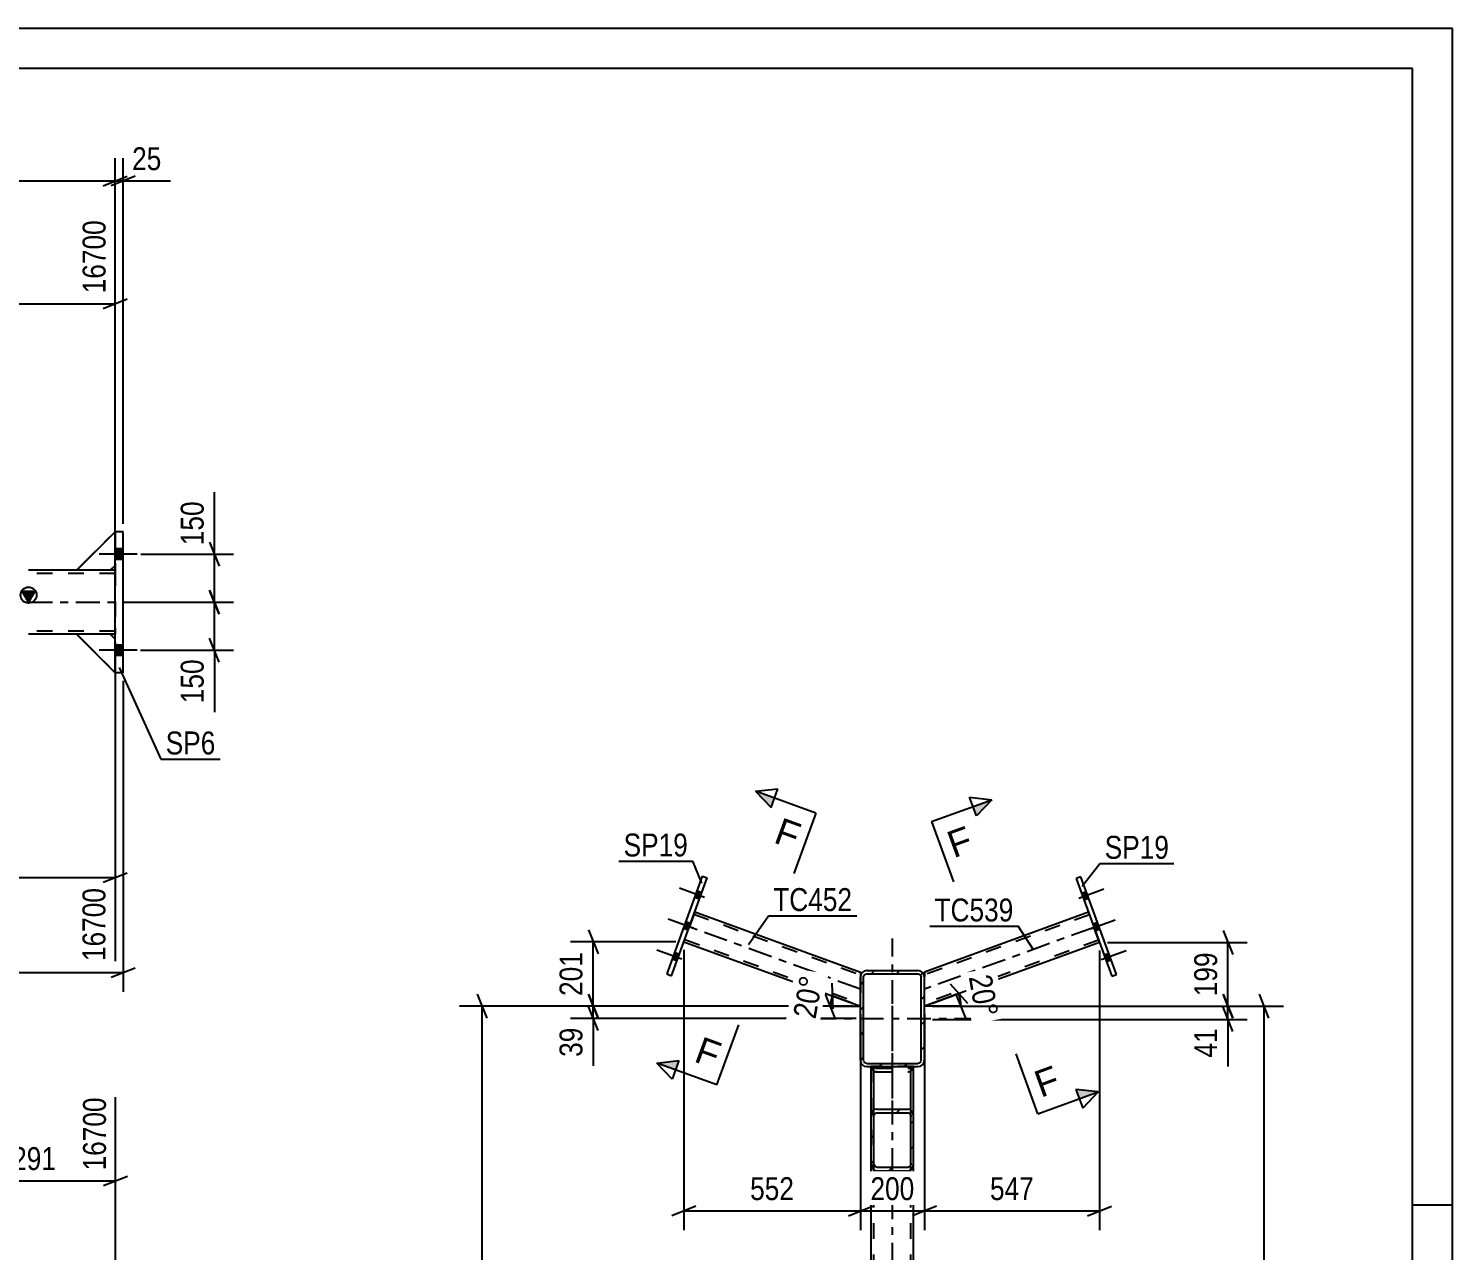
# Model space of a CAD drawing. Header units: millimetres. Extents: x -75 to 766, y -422 to 172.
# Drawn here: x 587.7 to 765.6, y 18.9 to 171.6 of the extents above; entities that cross this region are included whole.
import ezdxf

# ---------------------------------------------------------------- set-up
doc = ezdxf.new("R2010")
doc.units = ezdxf.units.MM
doc.linetypes.add('DXK_LINE_DOT2', pattern=[3.9198, 1.9599, -1.9599])
doc.linetypes.add('DXK_LINE_DOT3', pattern=[5.9187, 2.979, -0.9799, 0.9799, -0.9799])
doc.styles.add('Arial', font='ARIAL.TTF', dxfattribs={"height": 0.2})
doc.styles.add('Arial Narrow', font='ARIALN.TTF', dxfattribs={"height": 0.2})

# ---------------------------------------------------------------- blocks, each defined once
blk = doc.blocks.new('Unknown-570388036-1162')
at = {"color": 5, "linetype": 'Continuous'}
for p, q in [((765.64, 171.6), (-75.36, 171.6)), ((765.64, -422.4), (765.64, 171.6)), ((760.64, 166.6), (-70.36, 166.6)), ((760.64, -417.4), (760.64, 166.6)), ((765.64, 24.6), (760.64, 24.6))]:
    blk.add_line(p, q, dxfattribs=at)
blk = doc.blocks.new('Part-570388036-1971 - 1832')
at = {"color": 2, "linetype": 'Continuous'}
for p, q in [((593.67, 95.91), (598.47, 91.11)), ((598.47, 91.11), (598.47, 91.12))]:
    blk.add_line(p, q, dxfattribs=at)
at = {"color": 7, "linetype": 'DXK_LINE_DOT2'}
for p, q in [((597.87, 95.91), (593.67, 95.91)), ((598.47, 91.11), (593.67, 95.91)), ((598.47, 95.31), (597.87, 95.91)), ((598.47, 95.31), (597.87, 95.91)), ((598.47, 91.12), (598.47, 95.31)), ((598.47, 95.31), (598.47, 95.31)), ((598.47, 91.13), (598.47, 95.31)), ((598.47, 91.11), (598.47, 91.13)), ((598.47, 91.11), (598.47, 91.11))]:
    blk.add_line(p, q, dxfattribs=at)
blk = doc.blocks.new('Bolt-570388036-1861 - 1832')
at = {"linetype": 'Continuous'}
for points in [[(599.48, 105.25), (599.48, 106.57), (598.48, 106.57), (598.48, 105.25)], [(599.48, 105.25), (599.48, 106.57), (598.48, 106.57), (598.48, 105.25)], [(599.48, 93.25), (599.48, 94.57), (598.48, 94.57), (598.48, 93.25)], [(599.48, 93.25), (599.48, 94.57), (598.48, 94.57), (598.48, 93.25)]]:
    blk.add_hatch(color=1, dxfattribs=at).paths.add_polyline_path(points)
at = {"color": 1, "linetype": 'Continuous'}
for p, q in [((601.24, 105.91), (596.48, 105.91)), ((601.24, 105.91), (596.48, 105.91)), ((599.48, 106.57), (598.48, 106.57)), ((599.48, 106.57), (598.48, 106.57)), ((599.48, 105.25), (598.48, 105.25)), ((599.48, 105.25), (598.48, 105.25)), ((599.48, 94.57), (598.48, 94.57)), ((599.48, 94.57), (598.48, 94.57)), ((601.24, 93.91), (596.48, 93.91)), ((601.24, 93.91), (596.48, 93.91)), ((599.48, 93.25), (598.48, 93.25)), ((599.48, 93.25), (598.48, 93.25))]:
    blk.add_line(p, q, dxfattribs=at)
blk = doc.blocks.new('Part-570388036-1997 - 1832')
at = {"color": 2, "linetype": 'Continuous'}
for q in [(593.68, 103.91), (598.48, 108.71)]:
    blk.add_line((598.48, 108.71), q, dxfattribs=at)
at = {"color": 7, "linetype": 'DXK_LINE_DOT2'}
for p, q in [((593.68, 103.91), (598.48, 108.71)), ((598.48, 108.71), (598.48, 104.51)), ((598.48, 108.71), (598.48, 108.71)), ((598.48, 108.71), (598.48, 104.51)), ((597.88, 103.91), (593.68, 103.91)), ((597.88, 103.91), (598.48, 104.51)), ((598.48, 104.51), (597.88, 103.91)), ((598.48, 104.51), (598.48, 104.51))]:
    blk.add_line(p, q, dxfattribs=at)
blk = doc.blocks.new('Part-570388036-1894 - 1832')
at = {"linetype": 'Continuous'}
blk.add_hatch(color=2, dxfattribs=at).paths.add_polyline_path([(587.67, 99.91), (586.87, 101.31), (588.47, 101.31)])
at = {"color": 2, "linetype": 'Continuous'}
for p, q in [((593.69, 103.91), (587.67, 103.91)), ((598.49, 103.91), (597.89, 103.91)), ((598.49, 103.91), (598.49, 103.85)), ((598.49, 103.85), (598.49, 103.68)), ((598.49, 96.71), (598.49, 103.11)), ((587.67, 99.91), (586.87, 101.31)), ((586.87, 101.31), (588.47, 101.31)), ((588.47, 101.31), (587.67, 99.91)), ((598.49, 96.15), (598.49, 95.97)), ((593.69, 95.91), (587.67, 95.91)), ((598.49, 95.91), (597.89, 95.91)), ((598.49, 95.97), (598.49, 95.91))]:
    blk.add_line(p, q, dxfattribs=at)
at = {"color": 7, "linetype": 'DXK_LINE_DOT2'}
for p, q in [((598.49, 103.51), (587.67, 103.51)), ((597.89, 103.91), (593.69, 103.91)), ((598.47, 103.85), (598.47, 103.91)), ((598.47, 103.68), (598.47, 103.85)), ((598.47, 103.42), (598.47, 103.68)), ((598.47, 103.48), (598.47, 103.51)), ((598.47, 103.42), (598.47, 103.48)), ((598.47, 103.4), (598.47, 103.42)), ((598.47, 103.11), (598.47, 103.42)), ((598.47, 103.4), (598.47, 103.27)), ((598.47, 103.27), (598.47, 103.11)), ((598.49, 103.68), (598.49, 103.42)), ((598.49, 103.48), (598.49, 103.51)), ((598.49, 103.42), (598.49, 103.48)), ((598.49, 103.4), (598.49, 103.42)), ((598.49, 103.42), (598.49, 103.11)), ((598.49, 103.27), (598.49, 103.4)), ((598.49, 103.11), (598.49, 103.27)), ((598.47, 96.71), (598.47, 103.11)), ((598.47, 96.71), (598.47, 103.11)), ((598.49, 96.71), (598.49, 103.11)), ((598.49, 96.31), (587.67, 96.31)), ((598.47, 96.71), (598.47, 96.56)), ((598.47, 96.41), (598.47, 96.71)), ((598.47, 96.56), (598.47, 96.43)), ((598.47, 96.43), (598.47, 96.34)), ((598.47, 96.15), (598.47, 96.41)), ((598.47, 96.34), (598.47, 96.31)), ((598.47, 95.97), (598.47, 96.15)), ((598.49, 96.56), (598.49, 96.71)), ((598.49, 96.71), (598.49, 96.41)), ((598.49, 96.43), (598.49, 96.56)), ((598.49, 96.34), (598.49, 96.43)), ((598.49, 96.41), (598.49, 96.15)), ((598.49, 96.31), (598.49, 96.34)), ((597.89, 95.91), (593.69, 95.91)), ((598.47, 95.91), (598.47, 95.97))]:
    blk.add_line(p, q, dxfattribs=at)
at = {"color": 7, "linetype": 'DXK_LINE_DOT3'}
blk.add_line((587.67, 99.91), (598.48, 99.91), dxfattribs=at)
at = {"color": 2, "linetype": 'Continuous'}
blk.add_circle((587.67, 100.81), 1, dxfattribs=at)
blk = doc.blocks.new('Part-570388036-1965 - 1832')
at = {"color": 2, "linetype": 'Continuous'}
for p, q in [((598.49, 108.71), (593.69, 103.91)), ((598.49, 104.51), (598.49, 108.71)), ((597.89, 103.91), (593.69, 103.91)), ((598.49, 104.51), (597.89, 103.91))]:
    blk.add_line(p, q, dxfattribs=at)
at = {"color": 7, "linetype": 'DXK_LINE_DOT2'}
for p, q in [((593.69, 103.91), (598.49, 108.71)), ((598.49, 108.71), (598.49, 104.51)), ((598.49, 108.71), (598.49, 108.71)), ((593.69, 103.91), (593.69, 103.91)), ((597.89, 103.91), (598.49, 104.51)), ((598.49, 104.51), (598.49, 104.51))]:
    blk.add_line(p, q, dxfattribs=at)
blk = doc.blocks.new('Part-570388036-1968 - 1832')
at = {"color": 2, "linetype": 'Continuous'}
for p, q in [((593.68, 95.91), (598.48, 91.11)), ((598.48, 91.11), (598.48, 91.12))]:
    blk.add_line(p, q, dxfattribs=at)
at = {"color": 7, "linetype": 'DXK_LINE_DOT2'}
for p, q in [((597.88, 95.91), (593.68, 95.91)), ((598.48, 91.11), (593.68, 95.91)), ((598.48, 95.31), (597.88, 95.91)), ((598.48, 95.31), (597.88, 95.91)), ((598.48, 91.12), (598.48, 95.31)), ((598.48, 95.31), (598.48, 95.31)), ((598.48, 91.12), (598.48, 95.31)), ((598.48, 91.11), (598.48, 91.12)), ((598.48, 91.11), (598.48, 91.11))]:
    blk.add_line(p, q, dxfattribs=at)
blk = doc.blocks.new('Part-570388036-1964 - 1832')
at = {"color": 2, "linetype": 'Continuous'}
for p, q in [((599.49, 108.71), (598.47, 108.71)), ((598.47, 108.71), (598.47, 108.71)), ((598.49, 91.11), (598.49, 108.71)), ((599.49, 91.11), (599.49, 108.71)), ((598.47, 104.5), (598.47, 103.91)), ((598.47, 95.33), (598.47, 95.91)), ((598.47, 91.11), (598.47, 91.11)), ((599.49, 91.11), (598.47, 91.11))]:
    blk.add_line(p, q, dxfattribs=at)
at = {"color": 7, "linetype": 'DXK_LINE_DOT2'}
for p, q in [((598.47, 108.71), (598.47, 104.5)), ((599.47, 91.11), (599.47, 108.71)), ((598.47, 103.91), (598.47, 95.91)), ((598.47, 91.11), (598.47, 95.33))]:
    blk.add_line(p, q, dxfattribs=at)
blk = doc.blocks.new('Part-570388036-1972 - 1832')
at = {"color": 2, "linetype": 'Continuous'}
for p, q in [((597.89, 95.91), (593.69, 95.91)), ((593.69, 95.91), (598.49, 91.11)), ((598.49, 95.31), (597.89, 95.91)), ((598.49, 91.11), (598.49, 95.31))]:
    blk.add_line(p, q, dxfattribs=at)
at = {"color": 7, "linetype": 'DXK_LINE_DOT2'}
for p, q in [((593.69, 95.91), (593.69, 95.91)), ((593.69, 95.91), (593.69, 95.91)), ((598.49, 91.11), (593.69, 95.91)), ((598.49, 95.31), (597.89, 95.91)), ((598.49, 95.31), (598.49, 95.31)), ((598.49, 91.11), (598.49, 95.31)), ((598.49, 91.11), (598.49, 91.11))]:
    blk.add_line(p, q, dxfattribs=at)
blk = doc.blocks.new('Part-570388036-1998 - 1832')
at = {"color": 2, "linetype": 'Continuous'}
for q in [(593.67, 103.91), (598.47, 108.71)]:
    blk.add_line((598.47, 108.71), q, dxfattribs=at)
at = {"color": 7, "linetype": 'DXK_LINE_DOT2'}
for p, q in [((593.67, 103.91), (598.47, 108.71)), ((598.47, 108.71), (598.47, 104.51)), ((598.47, 108.71), (598.47, 108.71)), ((598.47, 108.71), (598.47, 104.51)), ((597.87, 103.91), (593.67, 103.91)), ((597.87, 103.91), (598.47, 104.51)), ((598.47, 104.51), (597.87, 103.91)), ((598.47, 104.51), (598.47, 104.51))]:
    blk.add_line(p, q, dxfattribs=at)
blk = doc.blocks.new('Part-570388036-2626 - 2557')
at = {"color": 2, "linetype": 'Continuous'}
for p, q in [((719.2, 65.61), (718.6, 65.39)), ((718.6, 65.39), (723.05, 53.18)), ((723.65, 53.4), (719.2, 65.61)), ((723.05, 53.18), (723.65, 53.4))]:
    blk.add_line(p, q, dxfattribs=at)
blk = doc.blocks.new('Bolt-570388036-2568 - 2557')
at = {"linetype": 'Continuous'}
for points in [[(671.5, 62.8), (671.8, 63.62), (671.2, 63.84), (670.9, 63.01)], [(671.5, 62.8), (671.8, 63.62), (671.2, 63.84), (670.9, 63.01)], [(671.5, 62.8), (671.8, 63.62), (671.2, 63.84), (670.9, 63.01)], [(670.09, 58.94), (670.4, 59.77), (669.79, 59.99), (669.49, 59.16)], [(670.09, 58.94), (670.4, 59.77), (669.79, 59.99), (669.49, 59.16)], [(668.69, 55.09), (668.99, 55.92), (668.39, 56.14), (668.09, 55.31)], [(668.69, 55.09), (668.99, 55.92), (668.39, 56.14), (668.09, 55.31)], [(668.69, 55.09), (668.99, 55.92), (668.39, 56.14), (668.09, 55.31)]]:
    blk.add_hatch(color=1, dxfattribs=at).paths.add_polyline_path(points)
at = {"color": 1, "linetype": 'Continuous'}
for p, q in [((672.14, 63.03), (669.02, 64.17)), ((672.14, 63.03), (669.02, 64.17)), ((672.14, 63.03), (669.02, 64.17)), ((671.5, 62.8), (670.9, 63.01)), ((671.5, 62.8), (670.9, 63.01)), ((671.5, 62.8), (670.9, 63.01)), ((671.8, 63.62), (671.2, 63.84)), ((671.8, 63.62), (671.2, 63.84)), ((671.8, 63.62), (671.2, 63.84)), ((670.73, 59.18), (667.61, 60.31)), ((670.73, 59.18), (667.61, 60.31)), ((670.09, 58.94), (669.49, 59.16)), ((670.09, 58.94), (669.49, 59.16)), ((670.4, 59.77), (669.79, 59.99)), ((670.4, 59.77), (669.79, 59.99)), ((669.33, 55.33), (666.21, 56.46)), ((669.33, 55.33), (666.21, 56.46)), ((669.33, 55.33), (666.21, 56.46)), ((668.69, 55.09), (668.09, 55.31)), ((668.69, 55.09), (668.09, 55.31)), ((668.69, 55.09), (668.09, 55.31)), ((668.99, 55.92), (668.39, 56.14)), ((668.99, 55.92), (668.39, 56.14)), ((668.99, 55.92), (668.39, 56.14))]:
    blk.add_line(p, q, dxfattribs=at)
blk = doc.blocks.new('Part-570388036-2697 - 2557')
at = {"linetype": 'Continuous'}
h = blk.add_hatch(dxfattribs=at)
h.set_pattern_fill('', scale=0.7, style=0, pattern_type=0)
h.set_pattern_definition([(45, (692.991, 29.8163), (-1.57154, 1.57154), [])])
h.paths.add_polyline_path([(692.99, 35.66), (692.99, 29.82), (693.04, 29.46), (693.18, 29.16), (693.39, 28.95), (693.63, 28.88), (697.63, 28.88), (697.88, 28.95), (698.08, 29.16), (698.22, 29.46), (698.27, 29.82), (698.27, 35.66), (698.22, 36.01), (698.08, 36.32), (697.88, 36.52), (697.63, 36.59), (693.63, 36.59), (693.39, 36.52), (693.18, 36.32), (693.04, 36.01)])
h.paths.add_polyline_path([(693.4, 35.99), (693.51, 36.09), (693.63, 36.12), (697.63, 36.12), (697.75, 36.09), (697.86, 35.99), (697.93, 35.83), (697.95, 35.66), (697.95, 29.82), (697.93, 29.64), (697.86, 29.49), (697.75, 29.38), (697.63, 29.35), (693.63, 29.35), (693.51, 29.38), (693.4, 29.49), (693.34, 29.64), (693.31, 29.82), (693.31, 35.66), (693.34, 35.83)])
at = {"color": 2, "linetype": 'Continuous'}
for p, q in [((692.99, 35.66), (692.99, 41.89)), ((698.27, 35.66), (698.27, 41.89)), ((693.04, 36.01), (692.99, 35.66)), ((692.99, 29.82), (692.99, 35.66)), ((693.31, 35.66), (693.34, 35.83)), ((693.31, 29.82), (693.31, 35.66)), ((693.63, 36.59), (693.39, 36.52)), ((693.51, 36.09), (693.63, 36.12)), ((693.63, 36.59), (697.63, 36.59)), ((693.63, 36.12), (697.63, 36.12)), ((697.88, 36.52), (697.63, 36.59)), ((697.63, 36.12), (697.75, 36.09)), ((697.93, 35.83), (697.95, 35.66)), ((697.95, 29.82), (697.95, 35.66)), ((698.27, 35.66), (698.22, 36.01)), ((698.27, 29.82), (698.27, 35.66)), ((692.99, 29.82), (693.04, 29.46)), ((693.34, 29.64), (693.31, 29.82)), ((693.39, 28.95), (693.63, 28.88)), ((693.63, 29.35), (693.51, 29.38)), ((693.63, 29.35), (697.63, 29.35)), ((693.63, 28.88), (697.63, 28.88)), ((697.75, 29.38), (697.63, 29.35)), ((697.63, 28.88), (697.88, 28.95)), ((697.95, 29.82), (697.93, 29.64)), ((698.22, 29.46), (698.27, 29.82))]:
    blk.add_line(p, q, dxfattribs=at)
at = {"color": 7, "linetype": 'DXK_LINE_DOT2'}
for p, q in [((692.99, 41.89), (698.27, 41.89)), ((693.04, 41.8), (693.03, 41.89)), ((693.31, 29.82), (693.31, 41.89)), ((693.38, 41.89), (693.4, 41.83)), ((693.63, 41.23), (693.39, 41.3)), ((693.4, 41.83), (693.51, 41.73)), ((693.51, 41.73), (693.63, 41.69)), ((693.63, 41.69), (697.63, 41.69)), ((693.63, 41.23), (697.63, 41.23)), ((697.63, 41.69), (697.75, 41.73)), ((697.88, 41.3), (697.63, 41.23)), ((697.75, 41.73), (697.86, 41.83)), ((697.86, 41.83), (697.88, 41.89)), ((697.95, 29.82), (697.95, 41.89)), ((698.23, 41.89), (698.22, 41.8)), ((692.99, 29.82), (692.99, 35.66)), ((698.27, 29.82), (698.27, 35.66))]:
    blk.add_line(p, q, dxfattribs=at)
for centre, start, end in [((693.87, 42), 193.2949, 235.5336), ((697.39, 42), 304.4664, 346.7051)]:
    blk.add_arc(centre, 0.85, start, end, dxfattribs=at)
at = {"color": 2, "linetype": 'Continuous'}
for centre, radius, start, end in [((693.87, 35.82), 0.85, 124.4664, 166.7051), ((693.75, 35.74), 0.425, 124.4664, 166.7051), ((697.51, 35.74), 0.425, 13.2949, 55.5336), ((697.39, 35.82), 0.85, 13.2949, 55.5336), ((693.87, 29.65), 0.85, 193.2949, 235.5336), ((693.75, 29.74), 0.425, 193.2949, 235.5336), ((697.51, 29.74), 0.425, 304.4664, 346.7051), ((697.39, 29.65), 0.85, 304.4664, 346.7051)]:
    blk.add_arc(centre, radius, start, end, dxfattribs=at)
blk = doc.blocks.new('Part-570388036-2689 - 2557')
at = {"color": 7, "linetype": 'DXK_LINE_DOT3'}
blk.add_line((695.63, -83.71), (695.63, 51.89), dxfattribs=at)
at = {"color": 7, "linetype": 'DXK_LINE_DOT2'}
for p, q in [((692.99, 41.89), (698.27, 41.89)), ((692.99, 29.82), (692.99, 41.89)), ((693.31, -73.71), (693.31, 41.89)), ((697.95, -73.71), (697.95, 41.89)), ((698.27, 29.82), (698.27, 41.89)), ((692.99, -73.71), (692.99, -61.64)), ((698.27, -73.71), (698.27, -61.64)), ((698.27, -73.71), (692.99, -73.71))]:
    blk.add_line(p, q, dxfattribs=at)
at = {"color": 2, "linetype": 'Continuous'}
for p, q in [((692.99, -61.64), (692.99, 29.82)), ((698.27, -61.64), (698.27, 29.82))]:
    blk.add_line(p, q, dxfattribs=at)
blk = doc.blocks.new('Part-570388036-2631 - 2557')
at = {"color": 2, "linetype": 'Continuous'}
for p, q in [((671.87, 65.68), (667.42, 53.47)), ((668.02, 53.25), (672.47, 65.46)), ((671.87, 65.68), (672.47, 65.46)), ((667.42, 53.47), (668.02, 53.25))]:
    blk.add_line(p, q, dxfattribs=at)
blk = doc.blocks.new('Bolt-570388036-2567 - 2557')
at = {"linetype": 'Continuous'}
for points in [[(719.27, 63.55), (719.57, 62.73), (720.18, 62.95), (719.88, 63.77)], [(719.27, 63.55), (719.57, 62.73), (720.18, 62.95), (719.88, 63.77)], [(719.27, 63.55), (719.57, 62.73), (720.18, 62.95), (719.88, 63.77)], [(720.68, 59.7), (720.98, 58.87), (721.58, 59.09), (721.28, 59.92)], [(720.68, 59.7), (720.98, 58.87), (721.58, 59.09), (721.28, 59.92)], [(722.08, 55.85), (722.38, 55.02), (722.98, 55.24), (722.68, 56.07)], [(722.08, 55.85), (722.38, 55.02), (722.98, 55.24), (722.68, 56.07)], [(722.08, 55.85), (722.38, 55.02), (722.98, 55.24), (722.68, 56.07)]]:
    blk.add_hatch(color=1, dxfattribs=at).paths.add_polyline_path(points)
at = {"color": 1, "linetype": 'Continuous'}
for p, q in [((718.94, 62.96), (722.06, 64.1)), ((718.94, 62.96), (722.06, 64.1)), ((718.94, 62.96), (722.06, 64.1)), ((719.27, 63.55), (719.88, 63.77)), ((719.27, 63.55), (719.88, 63.77)), ((719.27, 63.55), (719.88, 63.77)), ((719.57, 62.73), (720.18, 62.95)), ((719.57, 62.73), (720.18, 62.95)), ((719.57, 62.73), (720.18, 62.95)), ((720.34, 59.11), (723.46, 60.24)), ((720.34, 59.11), (723.46, 60.24)), ((720.68, 59.7), (721.28, 59.92)), ((720.68, 59.7), (721.28, 59.92)), ((720.98, 58.87), (721.58, 59.09)), ((720.98, 58.87), (721.58, 59.09)), ((721.74, 55.26), (724.86, 56.39)), ((721.74, 55.26), (724.86, 56.39)), ((721.74, 55.26), (724.86, 56.39)), ((722.08, 55.85), (722.68, 56.07)), ((722.08, 55.85), (722.68, 56.07)), ((722.08, 55.85), (722.68, 56.07)), ((722.38, 55.02), (722.98, 55.24)), ((722.38, 55.02), (722.98, 55.24)), ((722.38, 55.02), (722.98, 55.24))]:
    blk.add_line(p, q, dxfattribs=at)
blk = doc.blocks.new('Part-570388036-2587 - 2557')
at = {"linetype": 'Continuous'}
h = blk.add_hatch(dxfattribs=at)
h.set_pattern_fill('', scale=0.7, style=0, pattern_type=0)
h.set_pattern_definition([(45, (691.631, 42.6868), (-1.57154, 1.57154), [])])
h.paths.add_polyline_path([(691.63, 53.09), (691.63, 42.69), (691.69, 42.38), (691.87, 42.12), (692.12, 41.95), (692.43, 41.89), (698.83, 41.89), (699.14, 41.95), (699.4, 42.12), (699.57, 42.38), (699.63, 42.69), (699.63, 53.09), (699.57, 53.39), (699.4, 53.65), (699.14, 53.83), (698.83, 53.89), (692.43, 53.89), (692.12, 53.83), (691.87, 53.65), (691.69, 53.39)])
h.paths.add_polyline_path([(692.15, 53.37), (692.28, 53.46), (692.43, 53.49), (698.83, 53.49), (698.98, 53.46), (699.11, 53.37), (699.2, 53.24), (699.23, 53.09), (699.23, 42.69), (699.2, 42.53), (699.11, 42.4), (698.98, 42.32), (698.83, 42.29), (692.43, 42.29), (692.28, 42.32), (692.15, 42.4), (692.06, 42.53), (692.03, 42.69), (692.03, 53.09), (692.06, 53.24)])
at = {"color": 7, "linetype": 'DXK_LINE_DOT3'}
for p, q in [((695.63, 37.89), (695.63, 57.89)), ((685.63, 47.89), (705.63, 47.89))]:
    blk.add_line(p, q, dxfattribs=at)
at = {"color": 2, "linetype": 'Continuous'}
for p, q in [((692.43, 53.89), (692.12, 53.83)), ((692.28, 53.46), (692.43, 53.49)), ((692.43, 53.89), (698.83, 53.89)), ((692.43, 53.49), (698.83, 53.49)), ((699.14, 53.83), (698.83, 53.89)), ((698.83, 53.49), (698.98, 53.46)), ((691.69, 53.39), (691.63, 53.09)), ((691.63, 42.69), (691.63, 53.09)), ((692.03, 53.09), (692.06, 53.24)), ((692.03, 42.69), (692.03, 53.09)), ((699.2, 53.24), (699.23, 53.09)), ((699.23, 42.69), (699.23, 53.09)), ((699.63, 53.09), (699.57, 53.39)), ((699.63, 42.69), (699.63, 53.09)), ((691.63, 42.69), (691.69, 42.38)), ((692.06, 42.53), (692.03, 42.69)), ((692.12, 41.95), (692.43, 41.89)), ((692.43, 42.29), (692.28, 42.32)), ((692.43, 42.29), (698.83, 42.29)), ((692.43, 41.89), (698.83, 41.89)), ((698.98, 42.32), (698.83, 42.29)), ((698.83, 41.89), (699.14, 41.95)), ((699.23, 42.69), (699.2, 42.53)), ((699.57, 42.38), (699.63, 42.69))]:
    blk.add_line(p, q, dxfattribs=at)
for centre, radius, start, end in [((692.43, 53.09), 0.8, 112.5, 157.5), ((692.43, 53.09), 0.4, 112.5, 157.5), ((698.83, 53.09), 0.4, 22.5, 67.5), ((698.83, 53.09), 0.8, 22.5, 67.5), ((692.43, 42.69), 0.8, 202.5, 247.5), ((692.43, 42.69), 0.4, 202.5, 247.5), ((698.83, 42.69), 0.4, 292.5, 337.5), ((698.83, 42.69), 0.8, 292.5, 337.5)]:
    blk.add_arc(centre, radius, start, end, dxfattribs=at)
blk = doc.blocks.new('Part-570388036-2700 - 2557')
at = {"color": 7, "linetype": 'DXK_LINE_DOT2'}
for p, q in [((698.27, 41.89), (692.99, 41.89)), ((692.99, 41.89), (692.99, 31.67)), ((693.03, 41.89), (693.04, 41.8)), ((693.31, 31.67), (693.31, 41.89)), ((693.4, 41.83), (693.38, 41.89)), ((693.39, 41.3), (693.51, 41.26)), ((693.51, 41.73), (693.4, 41.83)), ((693.63, 41.69), (693.51, 41.73)), ((693.51, 41.26), (693.63, 41.23)), ((693.63, 41.69), (697.63, 41.69)), ((693.63, 41.23), (697.63, 41.23)), ((697.75, 41.73), (697.63, 41.69)), ((697.63, 41.23), (697.86, 41.29)), ((697.86, 41.83), (697.75, 41.73)), ((697.88, 41.89), (697.86, 41.83)), ((697.86, 41.29), (697.88, 41.3)), ((697.95, 31.67), (697.95, 41.89)), ((698.22, 41.8), (698.23, 41.89)), ((698.27, 31.67), (698.27, 41.89))]:
    blk.add_line(p, q, dxfattribs=at)
for centre, start, end in [((693.87, 42), 193.2949, 235.5336), ((697.39, 42), 304.4664, 346.7051)]:
    blk.add_arc(centre, 0.85, start, end, dxfattribs=at)
blk = doc.blocks.new('Part-570388036-2646 - 2557')
at = {"color": 2, "linetype": 'Continuous'}
for p, q in [((720.14, 61.17), (699.63, 53.7)), ((721.51, 57.41), (699.63, 49.44)), ((699.63, 53.7), (699.63, 53.09))]:
    blk.add_line(p, q, dxfattribs=at)
at = {"color": 7, "linetype": 'DXK_LINE_DOT2'}
for p, q in [((720.25, 60.87), (699.63, 53.36)), ((721.51, 57.41), (720.14, 61.17)), ((721.4, 57.71), (699.63, 49.78)), ((699.63, 53.7), (699.63, 53.5)), ((699.63, 49.44), (699.63, 53.09))]:
    blk.add_line(p, q, dxfattribs=at)
at = {"color": 7, "linetype": 'DXK_LINE_DOT3'}
blk.add_line((720.83, 59.29), (699.63, 51.57), dxfattribs=at)
blk = doc.blocks.new('Part-570388036-2672 - 2557')
at = {"color": 7, "linetype": 'DXK_LINE_DOT2'}
for p, q in [((670.93, 61.24), (669.56, 57.48)), ((670.82, 60.93), (691.63, 53.36)), ((669.67, 57.78), (691.63, 49.78)), ((691.63, 53.09), (691.63, 49.44))]:
    blk.add_line(p, q, dxfattribs=at)
at = {"color": 2, "linetype": 'Continuous'}
for p, q in [((670.93, 61.24), (691.63, 53.7)), ((669.56, 57.48), (691.63, 49.44)), ((691.63, 53.7), (691.63, 53.09))]:
    blk.add_line(p, q, dxfattribs=at)
at = {"color": 7, "linetype": 'DXK_LINE_DOT3'}
blk.add_line((691.63, 51.57), (670.24, 59.36), dxfattribs=at)
blk = doc.blocks.new('StraightDimension-570388036-2171 - 1832')
at = {"color": 7, "linetype": 'Continuous'}
for p, q in [((598.47, 109.71), (598.47, 155.4)), ((596.97, 151.95), (599.97, 153.15)), ((-0.07, 152.55), (598.47, 152.55))]:
    blk.add_line(p, q, dxfattribs=at)
blk = doc.blocks.new('StraightDimension-570388036-2141 - 1832')
at = {"color": 7, "linetype": 'Continuous'}
for p, q in [((456.92, 115.97), (456.92, 147.65)), ((598.49, 104.84), (598.49, 147.65)), ((458.42, 137.81), (455.42, 136.61)), ((456.92, 137.21), (598.49, 137.21)), ((596.99, 136.61), (599.99, 137.81))]:
    blk.add_line(p, q, dxfattribs=at)
at = {"color": 0, "linetype": 'Continuous'}
blk.add_wipeout([(597.89, 148.25), (593.69, 148.25), (593.69, 137.91), (597.89, 137.91)], dxfattribs=at)
at = {"color": 0}
blk.add_wipeout([(531.96, 137.96), (531.96, 142.16), (523.44, 142.16), (523.44, 137.96)], dxfattribs=at)
at = {"color": 3, "linetype": 'Continuous', "style": 'Arial Narrow'}
blk.add_text('16700', height=2.863, rotation=90.0002, dxfattribs=at).set_placement((597.29, 138.51))
at = {"color": 3, "style": 'Arial Narrow'}
blk.add_text('5275', height=2.863, dxfattribs=at).set_placement((524.04, 138.56))
blk = doc.blocks.new('StraightDimension-570388036-2015 - 1832')
at = {"color": 7, "linetype": 'Continuous'}
for p, q in [((610.3, 107.41), (611.5, 104.41)), ((601.69, 105.91), (613.3, 105.91)), ((610.9, 99.91), (610.9, 105.91)), ((599.47, 99.91), (613.3, 99.91)), ((611.5, 98.41), (610.3, 101.41))]:
    blk.add_line(p, q, dxfattribs=at)
at = {"color": 0}
blk.add_wipeout([(610.15, 113.12), (605.95, 113.12), (605.95, 106.44), (610.15, 106.44)], dxfattribs=at)
at = {"color": 7, "linetype": 'Continuous'}
blk.add_line((610.9, 105.91), (610.9, 113.65), dxfattribs=at)
blk.add_line((610.9, 105.91), (610.9, 113.65), dxfattribs=at)
at = {"color": 3, "style": 'Arial Narrow'}
blk.add_text('150', height=2.863, rotation=90.0002, dxfattribs=at).set_placement((609.55, 107.04))
blk = doc.blocks.new('StraightDimension-570388036-2023 - 1832')
at = {"color": 7, "linetype": 'Continuous'}
for p, q in [((599.47, 99.91), (613.3, 99.91)), ((610.3, 101.41), (611.5, 98.41)), ((610.9, 93.91), (610.9, 99.91)), ((611.5, 92.41), (610.3, 95.41)), ((601.66, 93.91), (613.3, 93.91))]:
    blk.add_line(p, q, dxfattribs=at)
at = {"color": 0}
blk.add_wipeout([(610.15, 93.39), (605.95, 93.39), (605.95, 86.7), (610.15, 86.7)], dxfattribs=at)
at = {"color": 7, "linetype": 'Continuous'}
blk.add_line((610.9, 93.91), (610.9, 86.18), dxfattribs=at)
blk.add_line((610.9, 93.91), (610.9, 86.18), dxfattribs=at)
at = {"color": 3, "style": 'Arial Narrow'}
blk.add_text('150', height=2.863, rotation=90.0002, dxfattribs=at).set_placement((609.55, 87.3))
blk = doc.blocks.new('StraightDimension-570388036-2060 - 1832')
at = {"color": 7, "linetype": 'Continuous'}
for p, q in [((598.47, 94.91), (598.47, 55.08)), ((456.92, 83.69), (456.92, 55.08)), ((458.42, 66.12), (455.42, 64.92)), ((596.97, 64.92), (599.97, 66.12)), ((456.92, 65.52), (598.47, 65.52))]:
    blk.add_line(p, q, dxfattribs=at)
at = {"color": 0}
blk.add_wipeout([(531.95, 66.27), (531.95, 70.47), (523.44, 70.47), (523.44, 66.27)], dxfattribs=at)
at = {"color": 0, "linetype": 'Continuous'}
blk.add_wipeout([(597.87, 64.82), (593.67, 64.82), (593.67, 54.48), (597.87, 54.48)], dxfattribs=at)
at = {"color": 3, "style": 'Arial Narrow'}
blk.add_text('5275', height=2.863, dxfattribs=at).set_placement((524.04, 66.87))
at = {"color": 3, "linetype": 'Continuous', "style": 'Arial Narrow'}
blk.add_text('16700', height=2.863, rotation=90.0002, dxfattribs=at).set_placement((597.27, 55.08))
blk = doc.blocks.new('StraightDimension-570388036-2164 - 1832')
at = {"color": 7, "linetype": 'Continuous'}
for p, q in [((598.47, 109.71), (598.47, 155.4)), ((599.49, 109.71), (599.49, 155.4)), ((596.97, 151.95), (599.97, 153.15)), ((600.99, 153.15), (597.99, 151.95)), ((598.47, 152.55), (599.49, 152.55))]:
    blk.add_line(p, q, dxfattribs=at)
at = {"color": 0}
blk.add_wipeout([(604.87, 153.3), (604.87, 157.5), (600.01, 157.5), (600.01, 153.3)], dxfattribs=at)
at = {"color": 7, "linetype": 'Continuous'}
blk.add_line((599.49, 152.55), (605.39, 152.55), dxfattribs=at)
blk.add_line((599.49, 152.55), (605.39, 152.55), dxfattribs=at)
at = {"color": 3, "style": 'Arial Narrow'}
blk.add_text('25', height=2.863, dxfattribs=at).set_placement((600.61, 153.9))
blk = doc.blocks.new('StraightDimension-570388036-2189 - 1832')
at = {"color": 7, "linetype": 'Continuous'}
for p, q in [((599.49, 90.11), (599.49, 51.25)), ((-1.08, 53.65), (599.49, 53.65)), ((597.99, 53.05), (600.99, 54.25))]:
    blk.add_line(p, q, dxfattribs=at)
blk = doc.blocks.new('StraightDimension-570388036-12219 - 3779')
at = {"color": 7, "linetype": 'Continuous'}
for p, q in [((576.36, -5), (576.36, 42.56)), ((598.54, 7), (598.54, 38.06)), ((577.86, 28.22), (574.86, 27.02)), ((576.36, 27.62), (598.54, 27.62)), ((597.04, 27.02), (600.04, 28.22))]:
    blk.add_line(p, q, dxfattribs=at)
at = {"color": 0, "linetype": 'Continuous'}
blk.add_wipeout([(597.94, 38.66), (593.74, 38.66), (593.74, 28.32), (597.94, 28.32)], dxfattribs=at)
at = {"color": 0}
blk.add_wipeout([(591.71, 28.37), (591.71, 32.57), (583.19, 32.57), (583.19, 28.37)], dxfattribs=at)
at = {"color": 3, "linetype": 'Continuous', "style": 'Arial Narrow'}
blk.add_text('16700', height=2.863, rotation=90.0002, dxfattribs=at).set_placement((597.34, 28.92))
at = {"color": 3, "style": 'Arial Narrow'}
blk.add_text('2291', height=2.863, dxfattribs=at).set_placement((583.79, 28.97))
blk = doc.blocks.new('StraightDimension-570388036-2908 - 2557')
at = {"color": 7, "linetype": 'Continuous'}
for p, q in [((691.63, 48.44), (691.63, 21.46)), ((699.63, 48.44), (699.63, 21.46)), ((690.13, 23.26), (693.13, 24.46)), ((691.63, 23.86), (699.63, 23.86)), ((701.13, 24.46), (698.13, 23.26))]:
    blk.add_line(p, q, dxfattribs=at)
at = {"color": 0}
blk.add_wipeout([(698.97, 24.61), (698.97, 28.81), (692.29, 28.81), (692.29, 24.61)], dxfattribs=at)
at = {"color": 3, "style": 'Arial Narrow'}
blk.add_text('200', height=2.863, dxfattribs=at).set_placement((692.89, 25.21))
blk = doc.blocks.new('StraightDimension-570388036-2822 - 2557')
at = {"color": 7, "linetype": 'Continuous'}
for p, q in [((657.64, 58.98), (658.84, 55.98)), ((668.56, 57.48), (655.39, 57.48)), ((658.24, 49.44), (658.24, 57.48)), ((658.84, 47.94), (657.64, 50.94)), ((690.63, 49.44), (655.39, 49.44))]:
    blk.add_line(p, q, dxfattribs=at)
at = {"color": 0}
blk.add_wipeout([(657.49, 56.8), (653.29, 56.8), (653.29, 50.12), (657.49, 50.12)], dxfattribs=at)
at = {"color": 3, "style": 'Arial Narrow'}
blk.add_text('201', height=2.863, rotation=90.0002, dxfattribs=at).set_placement((656.89, 50.72))
blk = doc.blocks.new('StraightDimension-570388036-2791 - 2557')
at = {"color": 7, "linetype": 'Continuous'}
for p, q in [((644.98, 47.94), (643.78, 50.94)), ((690.63, 49.44), (641.53, 49.44)), ((644.38, -81.07), (644.38, 49.44)), ((643.78, -79.57), (644.98, -82.57)), ((679.35, -81.07), (641.53, -81.07))]:
    blk.add_line(p, q, dxfattribs=at)
at = {"color": 0}
blk.add_wipeout([(643.63, -11.56), (639.43, -11.56), (639.43, -20.07), (643.63, -20.07)], dxfattribs=at)
at = {"color": 3, "style": 'Arial Narrow'}
blk.add_text('3263', height=2.863, rotation=90.0002, dxfattribs=at).set_placement((643.03, -19.47))
blk = doc.blocks.new('StraightDimension-570388036-2860 - 2557')
at = {"color": 7, "linetype": 'Continuous'}
for p, q in [((736.97, 50.94), (738.17, 47.94)), ((700.63, 49.44), (739.97, 49.44)), ((738.17, 46.3), (736.97, 49.3)), ((737.57, 47.8), (737.57, 49.44)), ((700.63, 47.8), (739.97, 47.8))]:
    blk.add_line(p, q, dxfattribs=at)
at = {"color": 0}
blk.add_wipeout([(736.82, 47.27), (732.62, 47.27), (732.62, 42.42), (736.82, 42.42)], dxfattribs=at)
at = {"color": 7, "linetype": 'Continuous'}
blk.add_line((737.57, 47.8), (737.57, 41.89), dxfattribs=at)
blk.add_line((737.57, 47.8), (737.57, 41.89), dxfattribs=at)
at = {"color": 3, "style": 'Arial Narrow'}
blk.add_text('41', height=2.863, rotation=90.0002, dxfattribs=at).set_placement((736.22, 43.02))
blk = doc.blocks.new('AngleDimension-570388036-2762 - 2557')
at = {"color": 7, "linetype": 'Continuous'}
for p, q in [((702.86, 52.22), (705.02, 49.81)), ((703.94, 51.01), (699.63, 49.44)), ((700.57, 49.79), (703.94, 51.01)), ((704.82, 47.94), (703.62, 50.94)), ((704.22, 49.44), (699.63, 49.44))]:
    blk.add_line(p, q, dxfattribs=at)
blk.add_arc((699.63, 49.44), 4.58, 0, 20, dxfattribs=at)
at = {"color": 0}
blk.add_wipeout([(705.59, 47.22), (709.73, 47.95), (708.61, 54.31), (704.47, 53.58)], dxfattribs=at)
at = {"color": 3, "style": 'Arial Narrow'}
blk.add_text('20°', height=2.863, rotation=-80.0021, dxfattribs=at).set_placement((705.17, 53.09))
blk = doc.blocks.new('StraightDimension-570388036-2898 - 2557')
at = {"color": 7, "linetype": 'Continuous'}
for p, q in [((721.51, 56.41), (721.51, 21.46)), ((699.63, 48.44), (699.63, 21.46)), ((701.13, 24.46), (698.13, 23.26)), ((699.63, 23.86), (721.51, 23.86)), ((720.01, 23.26), (723.01, 24.46))]:
    blk.add_line(p, q, dxfattribs=at)
at = {"color": 0}
blk.add_wipeout([(713.91, 24.61), (713.91, 28.81), (707.23, 28.81), (707.23, 24.61)], dxfattribs=at)
at = {"color": 3, "style": 'Arial Narrow'}
blk.add_text('547', height=2.863, dxfattribs=at).set_placement((707.83, 25.21))
blk = doc.blocks.new('StraightDimension-570388036-2834 - 2557')
at = {"color": 7, "linetype": 'Continuous'}
for p, q in [((657.64, 50.94), (658.84, 47.94)), ((690.63, 49.44), (655.39, 49.44)), ((658.84, 46.39), (657.64, 49.39)), ((658.24, 47.89), (658.24, 49.44)), ((691.11, 47.89), (655.39, 47.89))]:
    blk.add_line(p, q, dxfattribs=at)
at = {"color": 0}
blk.add_wipeout([(657.49, 47.36), (653.29, 47.36), (653.29, 42.51), (657.49, 42.51)], dxfattribs=at)
at = {"color": 7, "linetype": 'Continuous'}
blk.add_line((658.24, 47.89), (658.24, 41.98), dxfattribs=at)
blk.add_line((658.24, 47.89), (658.24, 41.98), dxfattribs=at)
at = {"color": 3, "style": 'Arial Narrow'}
blk.add_text('39', height=2.863, rotation=90.0002, dxfattribs=at).set_placement((656.89, 43.11))
blk = doc.blocks.new('AngleDimension-570388036-2777 - 2557')
at = {"color": 7, "linetype": 'Continuous'}
for p, q in [((688.07, 52.34), (688.17, 49.11)), ((688.49, 47.94), (687.29, 50.94)), ((690.69, 49.79), (688.12, 50.72)), ((688.12, 50.72), (691.63, 49.44)), ((687.89, 49.44), (691.63, 49.44))]:
    blk.add_line(p, q, dxfattribs=at)
blk.add_arc((691.63, 49.44), 3.74, 160, 180, dxfattribs=at)
at = {"color": 0}
blk.add_wipeout([(687.63, 53.43), (683.49, 54.16), (682.37, 47.8), (686.5, 47.07)], dxfattribs=at)
at = {"color": 3, "style": 'Arial Narrow'}
blk.add_text('20°', height=2.863, rotation=80.0021, dxfattribs=at).set_placement((686.02, 47.76))
blk = doc.blocks.new('StraightDimension-570388036-2849 - 2557')
at = {"color": 7, "linetype": 'Continuous'}
for p, q in [((736.97, 58.91), (738.17, 55.91)), ((722.51, 57.41), (739.97, 57.41)), ((737.57, 49.44), (737.57, 57.41)), ((738.17, 47.94), (736.97, 50.94)), ((700.63, 49.44), (739.97, 49.44))]:
    blk.add_line(p, q, dxfattribs=at)
at = {"color": 0}
blk.add_wipeout([(736.82, 56.77), (732.62, 56.77), (732.62, 50.08), (736.82, 50.08)], dxfattribs=at)
at = {"color": 3, "style": 'Arial Narrow'}
blk.add_text('199', height=2.863, rotation=90.0002, dxfattribs=at).set_placement((736.22, 50.68))
blk = doc.blocks.new('StraightDimension-570388036-2873 - 2557')
at = {"color": 7, "linetype": 'Continuous'}
for p, q in [((742.7, 47.94), (741.5, 50.94)), ((700.63, 49.44), (744.5, 49.44)), ((742.1, 49.44), (742.1, 49.57)), ((742.1, -85.17), (742.1, 49.44)), ((700.63, -85.17), (744.5, -85.17)), ((741.5, -83.67), (742.7, -86.67))]:
    blk.add_line(p, q, dxfattribs=at)
at = {"color": 0}
blk.add_wipeout([(741.35, -13.61), (737.15, -13.61), (737.15, -22.12), (741.35, -22.12)], dxfattribs=at)
at = {"color": 3, "style": 'Arial Narrow'}
blk.add_text('3365', height=2.863, rotation=90.0002, dxfattribs=at).set_placement((740.75, -21.52))
blk = doc.blocks.new('StraightDimension-570388036-2918 - 2557')
at = {"color": 7, "linetype": 'Continuous'}
for p, q in [((669.56, 56.48), (669.56, 21.46)), ((691.63, 48.44), (691.63, 21.46)), ((671.06, 24.46), (668.06, 23.26)), ((669.56, 23.86), (691.63, 23.86)), ((690.13, 23.26), (693.13, 24.46))]:
    blk.add_line(p, q, dxfattribs=at)
at = {"color": 0}
blk.add_wipeout([(683.94, 24.61), (683.94, 28.81), (677.25, 28.81), (677.25, 24.61)], dxfattribs=at)
at = {"color": 3, "style": 'Arial Narrow'}
blk.add_text('552', height=2.863, dxfattribs=at).set_placement((677.85, 25.21))
blk = doc.blocks.new('Mark-570388036-1960 - 1832')
at = {"color": 0}
blk.add_wipeout([(611.02, 80.9), (611.02, 83.9), (604.81, 83.9), (604.81, 80.9)], dxfattribs=at)
blk.add_wipeout([(611.02, 80.9), (611.02, 83.9), (604.81, 83.9), (604.81, 80.9)], dxfattribs=at)
at = {"color": 30, "linetype": 'Continuous'}
for p, q in [((599, 91.78), (604.21, 80.3)), ((604.21, 80.3), (611.62, 80.3))]:
    blk.add_line(p, q, dxfattribs=at)
at = {"color": 3, "style": 'Arial Narrow'}
blk.add_text('SP6', height=2.863, dxfattribs=at).set_placement((604.81, 80.9))
blk = doc.blocks.new('SectionMark-570388036-2949 - 2557')
at = {"linetype": 'Continuous'}
for points in [[(706.14, 73.21), (705.71, 74.38), (708.06, 75.24)], [(719, 37.88), (718.57, 39.05), (721.35, 38.73)]]:
    blk.add_hatch(color=6, dxfattribs=at).paths.add_polyline_path(points)
at = {"color": 6, "linetype": 'Continuous'}
for p, q in [((706.14, 73.21), (705.28, 75.56)), ((705.28, 75.56), (708.06, 75.24)), ((708.06, 75.24), (706.14, 73.21)), ((721.35, 38.73), (718.57, 39.05)), ((718.57, 39.05), (719.43, 36.7)), ((721.35, 38.73), (719.43, 36.7))]:
    blk.add_line(p, q, dxfattribs=at)
at = {"color": 0, "linetype": 'Continuous'}
for points in [[(705.96, 68.89), (704.76, 72.18), (702.08, 71.2), (703.28, 67.91)], [(716.85, 38.96), (715.65, 42.25), (712.98, 41.27), (714.17, 37.98)]]:
    blk.add_wipeout(points, dxfattribs=at)
at = {"color": 6, "linetype": 'Continuous'}
for p, q in [((700.54, 72.5), (708.06, 75.24)), ((700.54, 72.5), (703.28, 64.99)), ((713.83, 36), (711.09, 43.51)), ((713.83, 36), (721.35, 38.73))]:
    blk.add_line(p, q, dxfattribs=at)
at = {"color": 3, "linetype": 'Continuous', "style": 'Arial'}
for p in [(703.28, 67.91), (714.17, 37.98)]:
    blk.add_text('F', height=3.34, rotation=20.002, dxfattribs=at).set_placement(p)
blk = doc.blocks.new('Mark-570388036-2622 - 2557')
at = {"color": 0}
blk.add_wipeout([(730.21, 67.86), (730.21, 70.86), (722.17, 70.86), (722.17, 67.86)], dxfattribs=at)
blk.add_wipeout([(730.21, 67.86), (730.21, 70.86), (722.17, 70.86), (722.17, 67.86)], dxfattribs=at)
at = {"color": 30, "linetype": 'Continuous'}
for p, q in [((719.37, 64.44), (721.57, 67.26)), ((721.57, 67.26), (730.81, 67.26))]:
    blk.add_line(p, q, dxfattribs=at)
at = {"color": 3, "style": 'Arial Narrow'}
blk.add_text('SP19', height=2.863, dxfattribs=at).set_placement((722.17, 67.86))
blk = doc.blocks.new('Mark-570388036-2627 - 2557')
at = {"color": 0}
blk.add_wipeout([(670.08, 68.15), (670.08, 71.15), (662.04, 71.15), (662.04, 68.15)], dxfattribs=at)
blk.add_wipeout([(670.08, 68.15), (670.08, 71.15), (662.04, 71.15), (662.04, 68.15)], dxfattribs=at)
at = {"color": 30, "linetype": 'Continuous'}
for p in [(661.44, 67.55), (671.81, 64.8)]:
    blk.add_line(p, (670.68, 67.55), dxfattribs=at)
at = {"color": 3, "style": 'Arial Narrow'}
blk.add_text('SP19', height=2.863, dxfattribs=at).set_placement((662.04, 68.15))
blk = doc.blocks.new('Mark-570388036-2642 - 2557')
at = {"color": 0}
blk.add_wipeout([(710.76, 60.03), (710.76, 63.03), (700.9, 63.03), (700.9, 60.03)], dxfattribs=at)
blk.add_wipeout([(710.76, 60.03), (710.76, 63.03), (700.9, 63.03), (700.9, 60.03)], dxfattribs=at)
at = {"color": 30, "linetype": 'Continuous'}
for p in [(700.3, 59.43), (713.27, 56.49)]:
    blk.add_line(p, (711.36, 59.43), dxfattribs=at)
at = {"color": 3, "style": 'Arial Narrow'}
blk.add_text('TC539', height=2.863, dxfattribs=at).set_placement((700.9, 60.03))
blk = doc.blocks.new('Mark-570388036-2668 - 2557')
at = {"color": 0}
blk.add_wipeout([(690.6, 61.33), (690.6, 64.33), (680.74, 64.33), (680.74, 61.33)], dxfattribs=at)
blk.add_wipeout([(690.6, 61.33), (690.6, 64.33), (680.74, 64.33), (680.74, 61.33)], dxfattribs=at)
at = {"color": 30, "linetype": 'Continuous'}
for p, q in [((677.66, 57.16), (680.14, 60.73)), ((680.14, 60.73), (691.2, 60.73))]:
    blk.add_line(p, q, dxfattribs=at)
at = {"color": 3, "style": 'Arial Narrow'}
blk.add_text('TC452', height=2.863, dxfattribs=at).set_placement((680.74, 61.33))
blk = doc.blocks.new('SectionMark-570388036-2951 - 2557')
at = {"linetype": 'Continuous'}
for points in [[(680.88, 75.43), (680.46, 74.26), (678.54, 76.29)], [(668.96, 42.66), (668.53, 41.49), (666.18, 42.34)]]:
    blk.add_hatch(color=6, dxfattribs=at).paths.add_polyline_path(points)
at = {"color": 6, "linetype": 'Continuous'}
for p, q in [((678.54, 76.29), (681.31, 76.61)), ((680.46, 74.26), (681.31, 76.61)), ((678.54, 76.29), (680.46, 74.26)), ((666.18, 42.34), (668.96, 42.66)), ((668.1, 40.31), (666.18, 42.34)), ((668.96, 42.66), (668.1, 40.31))]:
    blk.add_line(p, q, dxfattribs=at)
at = {"color": 0, "linetype": 'Continuous'}
for points in [[(683.32, 68.96), (684.51, 72.25), (681.84, 73.22), (680.64, 69.93)], [(673.36, 41.59), (674.55, 44.88), (671.88, 45.86), (670.68, 42.57)]]:
    blk.add_wipeout(points, dxfattribs=at)
at = {"color": 6, "linetype": 'Continuous'}
for p, q in [((686.05, 73.55), (678.54, 76.29)), ((686.05, 73.55), (683.32, 66.03)), ((673.7, 39.61), (676.43, 47.12)), ((673.7, 39.61), (666.18, 42.34))]:
    blk.add_line(p, q, dxfattribs=at)
at = {"color": 3, "linetype": 'Continuous', "style": 'Arial'}
for p in [(680.64, 69.93), (670.68, 42.57)]:
    blk.add_text('F', height=3.34, rotation=-20.002, dxfattribs=at).set_placement(p)

msp = doc.modelspace()

# ---------------------------------------------------------------- block references
for name in ['Unknown-570388036-1162', 'Part-570388036-1998 - 1832', 'Part-570388036-1997 - 1832', 'Part-570388036-1965 - 1832', 'Part-570388036-1964 - 1832', 'Bolt-570388036-1861 - 1832', 'Part-570388036-1894 - 1832', 'Part-570388036-1971 - 1832', 'Part-570388036-1968 - 1832', 'Part-570388036-1972 - 1832', 'Bolt-570388036-2568 - 2557', 'Part-570388036-2631 - 2557', 'Part-570388036-2626 - 2557', 'Bolt-570388036-2567 - 2557', 'Part-570388036-2672 - 2557', 'Part-570388036-2646 - 2557', 'Part-570388036-2587 - 2557', 'Part-570388036-2689 - 2557', 'Part-570388036-2697 - 2557', 'Part-570388036-2700 - 2557']:
    msp.add_blockref(name, (0, 0))

# ---------------------------------------------------------------- next in the draw order: block references
for name in ['StraightDimension-570388036-2171 - 1832', 'Mark-570388036-2627 - 2557', 'StraightDimension-570388036-2908 - 2557', 'StraightDimension-570388036-12219 - 3779']:
    msp.add_blockref(name, (0, 0))

# ---------------------------------------------------------------- next in the draw order: block references
for name in ['StraightDimension-570388036-2141 - 1832', 'StraightDimension-570388036-2822 - 2557', 'StraightDimension-570388036-2860 - 2557']:
    msp.add_blockref(name, (0, 0))

# ---------------------------------------------------------------- next in the draw order: block references
for name in ['StraightDimension-570388036-2015 - 1832', 'AngleDimension-570388036-2762 - 2557', 'StraightDimension-570388036-2791 - 2557']:
    msp.add_blockref(name, (0, 0))

# ---------------------------------------------------------------- next in the draw order: block references
for name in ['StraightDimension-570388036-2164 - 1832', 'StraightDimension-570388036-2023 - 1832', 'StraightDimension-570388036-2898 - 2557', 'StraightDimension-570388036-2834 - 2557']:
    msp.add_blockref(name, (0, 0))

# ---------------------------------------------------------------- next in the draw order: block references
for name in ['StraightDimension-570388036-2060 - 1832', 'StraightDimension-570388036-2849 - 2557', 'AngleDimension-570388036-2777 - 2557']:
    msp.add_blockref(name, (0, 0))

# ---------------------------------------------------------------- next in the draw order: block references
for name in ['StraightDimension-570388036-2189 - 1832', 'StraightDimension-570388036-2918 - 2557', 'StraightDimension-570388036-2873 - 2557']:
    msp.add_blockref(name, (0, 0))

# ---------------------------------------------------------------- next in the draw order: block references
for name in ['Mark-570388036-1960 - 1832', 'SectionMark-570388036-2949 - 2557', 'Mark-570388036-2668 - 2557']:
    msp.add_blockref(name, (0, 0))

# ---------------------------------------------------------------- next in the draw order: block references
for name in ['SectionMark-570388036-2951 - 2557', 'Mark-570388036-2622 - 2557', 'Mark-570388036-2642 - 2557']:
    msp.add_blockref(name, (0, 0))

doc.saveas('drawing.dxf')
